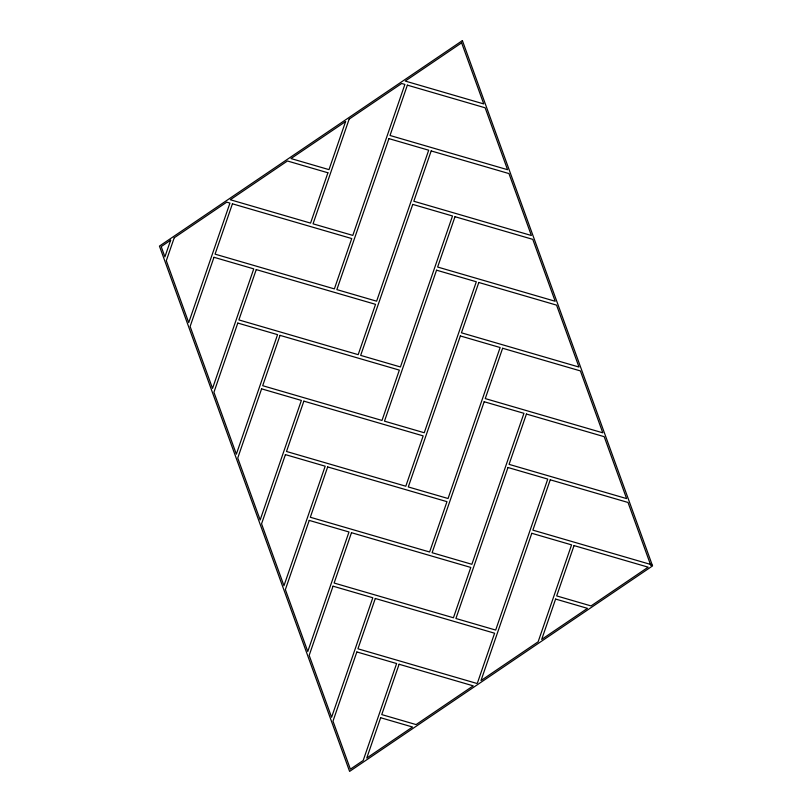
<?xml version="1.0" encoding="UTF-8"?>
<svg xmlns="http://www.w3.org/2000/svg" width="812" height="812" viewBox="0 0 812 812"><rect width="100%" height="100%" fill="white"/><g stroke="black" fill="none" stroke-linecap="round" stroke-linejoin="round"><path stroke-width="1.22" d="M170.652 240.2L164.907 256.846L161.202 246.604L170.652 240.2M174.225 237.774L166.308 260.713L188.719 322.618L229.948 203.091L226.731 202.158L174.225 237.774M213.982 257.292L190.12 326.485L212.531 388.4L253.75 268.873L213.982 257.292M232.425 203.822L215.068 254.146L334.371 288.889L351.728 238.555L232.425 203.822M237.794 323.064L213.932 392.267L236.343 454.172L277.562 334.645L237.794 323.064M256.237 269.594L238.88 319.928L358.183 354.661L375.54 304.338L256.237 269.594M327.916 172.783L310.56 223.107L230.303 199.742L287.428 160.989L327.916 172.783M345.597 121.536L329.002 169.637L290.99 158.563L345.597 121.536M349.16 119.11L313.046 223.828L352.814 235.409L404.883 84.428L401.676 83.494L349.16 119.11M261.606 388.846L237.743 458.039L260.155 519.954L301.374 400.428L261.606 388.846M280.049 335.376L262.692 385.7L381.995 420.443L399.352 370.11L280.049 335.376M388.928 138.629L336.858 289.61L376.626 301.191L428.695 150.21L388.928 138.629M407.37 85.148L390.014 135.482L507.561 169.708L485.15 107.803L407.37 85.148M285.418 454.618L261.555 523.821L283.967 585.726L325.186 466.2L285.418 454.618M303.861 401.148L286.504 451.482L405.807 486.215L423.164 435.892L303.861 401.148M412.74 204.401L360.67 355.392L400.438 366.963L452.507 215.982L412.74 204.401M431.182 150.93L413.826 201.254L531.373 235.49L508.962 173.575L431.182 150.93M309.23 520.401L285.367 589.593L307.778 651.508L348.998 531.982L309.23 520.401M327.672 466.93L310.316 517.254L429.619 551.998L446.976 501.664L327.672 466.93M436.551 270.183L384.482 421.164L424.25 432.745L476.319 281.764L436.551 270.183M454.994 216.702L437.638 267.036L555.185 301.262L532.773 239.357L454.994 216.702M333.042 586.183L309.179 655.375L331.59 717.28L372.809 597.754L333.042 586.183M351.484 532.702L334.128 583.036L453.431 617.77L470.787 567.446L351.484 532.702M460.363 335.955L408.294 486.946L448.062 498.517L500.131 347.536L460.363 335.955M478.806 282.485L461.449 332.808L578.986 367.044L556.575 305.129L478.806 282.485M356.854 651.955L332.991 721.147L350.378 769.177L363.187 760.489L396.621 663.536L356.854 651.955M375.296 598.485L357.94 648.808L476.796 683.42L477.436 682.993L494.599 633.218L375.296 598.485M484.175 401.737L432.106 552.718L471.873 564.299L523.943 413.318L484.175 401.737M502.618 348.257L485.261 398.59L602.798 432.816L580.387 370.911L502.618 348.257M380.666 717.737L366.75 758.063L412.537 727.014L380.666 717.737M399.108 664.257L381.752 714.59L416.099 724.588L473.223 685.846L399.108 664.257M507.987 467.509L455.918 618.5L495.685 630.071L547.755 479.09L507.987 467.509M526.43 414.039L509.073 464.362L626.61 498.598L604.199 436.683L526.43 414.039M531.799 533.291L480.998 680.568L538.123 641.815L571.567 544.872L531.799 533.291M550.242 479.811L532.875 530.145L651.742 564.756L650.798 565.396L628.011 502.466L550.242 479.811M555.611 599.063L541.695 639.399L587.472 608.35L555.611 599.063M574.043 545.593L556.687 595.917L591.045 605.925L648.169 567.172L574.043 545.593M462.393 40.6L159.446 246.097L349.607 771.4L652.554 565.903L462.393 40.6M461.622 42.823L405.239 81.068L483.749 103.926L461.622 42.823"/></g></svg>
